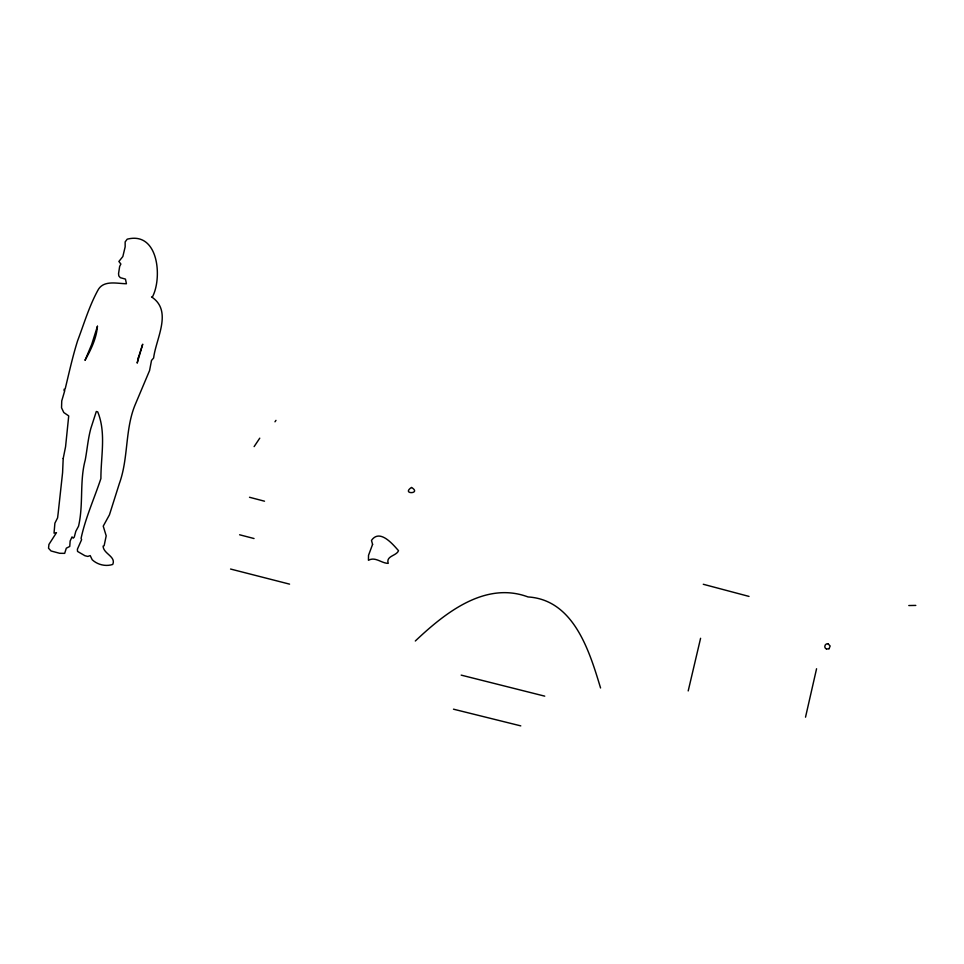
<?xml version="1.0" encoding="UTF-8"?>
<svg xmlns="http://www.w3.org/2000/svg" width="964" height="964" viewBox="0 0 964 964"><rect width="100%" height="100%" fill="white"/><g stroke="black" fill="none" stroke-linecap="round" stroke-linejoin="round"><path stroke-width="1.45" d="M805.518 717.18L816.568 668.751M688.2 690.923L700.587 638.289M254.122 446.609L259.762 438.174M274.981 421.798L275.969 420.364M415.315 641C444.717 613.2 485 580.858 528.031 596.945C573.929 599.837 589.474 651.29 600.56 687.971M829.076 648.7L830.137 646.013L828.209 643.916M828.956 648.784L826.534 649.025M827.919 643.844C825.232 643.012 823.316 647.591 826.256 648.905M411.447 487.495C400.879 494.604 422.051 494.026 411.604 487.495M908.799 605.537L915.8 605.416M453.478 709.179L520.777 725.88M461.19 675.125L544.744 696.153M230.553 569.037L289.562 584.136M239.602 534.779L254.038 538.527M249.507 497.267L264.51 501.196M703.274 584.268L749.016 596.415M63.202 458.49L62.576 472.758L58.165 513.161L57.587 517.861L54.9 523.163L54.032 533.164L56.466 532.658L48.935 544.431L48.525 548.239L51.044 550.974L59.684 553.3L64.672 553.36L66.311 548.191L69.757 546.443L70.143 541.045L72.011 536.912L73.204 538.153L74.276 537.081L75.819 531.297L78.542 526.199C83.627 504.341 79.458 481.41 85.218 460.093C87.194 449.525 88.001 438.837 90.845 428.426L96.304 411.495L97.725 411.857C106.317 432.944 100.81 456.49 100.907 478.53C94.267 498.509 85.447 517.921 81.084 538.346L81.615 539.659L77.409 549.179L77.518 551.408L84.965 555.746L87.832 556.421L90.206 555.601L92.195 559.747C97.533 564.771 105.763 566.772 112.752 564.434C116.258 556.493 103.244 553.782 103.112 546.106L104.124 545.757L106.197 535.839L103.232 526.139L109.45 514.824L119.331 483.603C128.694 457.924 124.778 428.932 135.49 403.964L149.577 370.538L151.517 360.428L153.625 358.006C155.975 338.436 172.954 310.986 151.553 296.912L152.469 296.828C162.386 278.066 158.759 231.107 127.2 239.18L125.151 241.904L125.163 246.844L122.85 256.532L118.885 261.473L120.874 264.04L119.657 266.425L118.548 273.668L118.813 275.909L120.319 277.692L125.453 279.09L126.429 283.741C116.837 283.645 103.088 279.668 97.677 290.658C89.05 306.6 83.976 323.928 77.626 340.69C72.637 356.463 69.01 373.056 65.142 389.082L64.166 389.191L64.094 390.601L64.793 390.553L61.744 400.904L61.539 407.784L63.793 412.532L68.721 415.906L65.564 446.766L63.202 458.49M372.586 544.383L368.525 555.336L368.441 560.289C375.394 556.361 381.383 563.337 388.215 563.362C385.708 555.746 396.614 555.987 398.506 550.673C393.155 544.66 379.804 528.296 371.477 540.418L372.586 544.383M97.436 326.266C96.472 338.557 90.881 349.751 85.001 360.367L91.713 344.401L97.436 326.266M138.274 357.945L137.177 363.115L142.708 344.196L138.274 357.945"/></g></svg>
